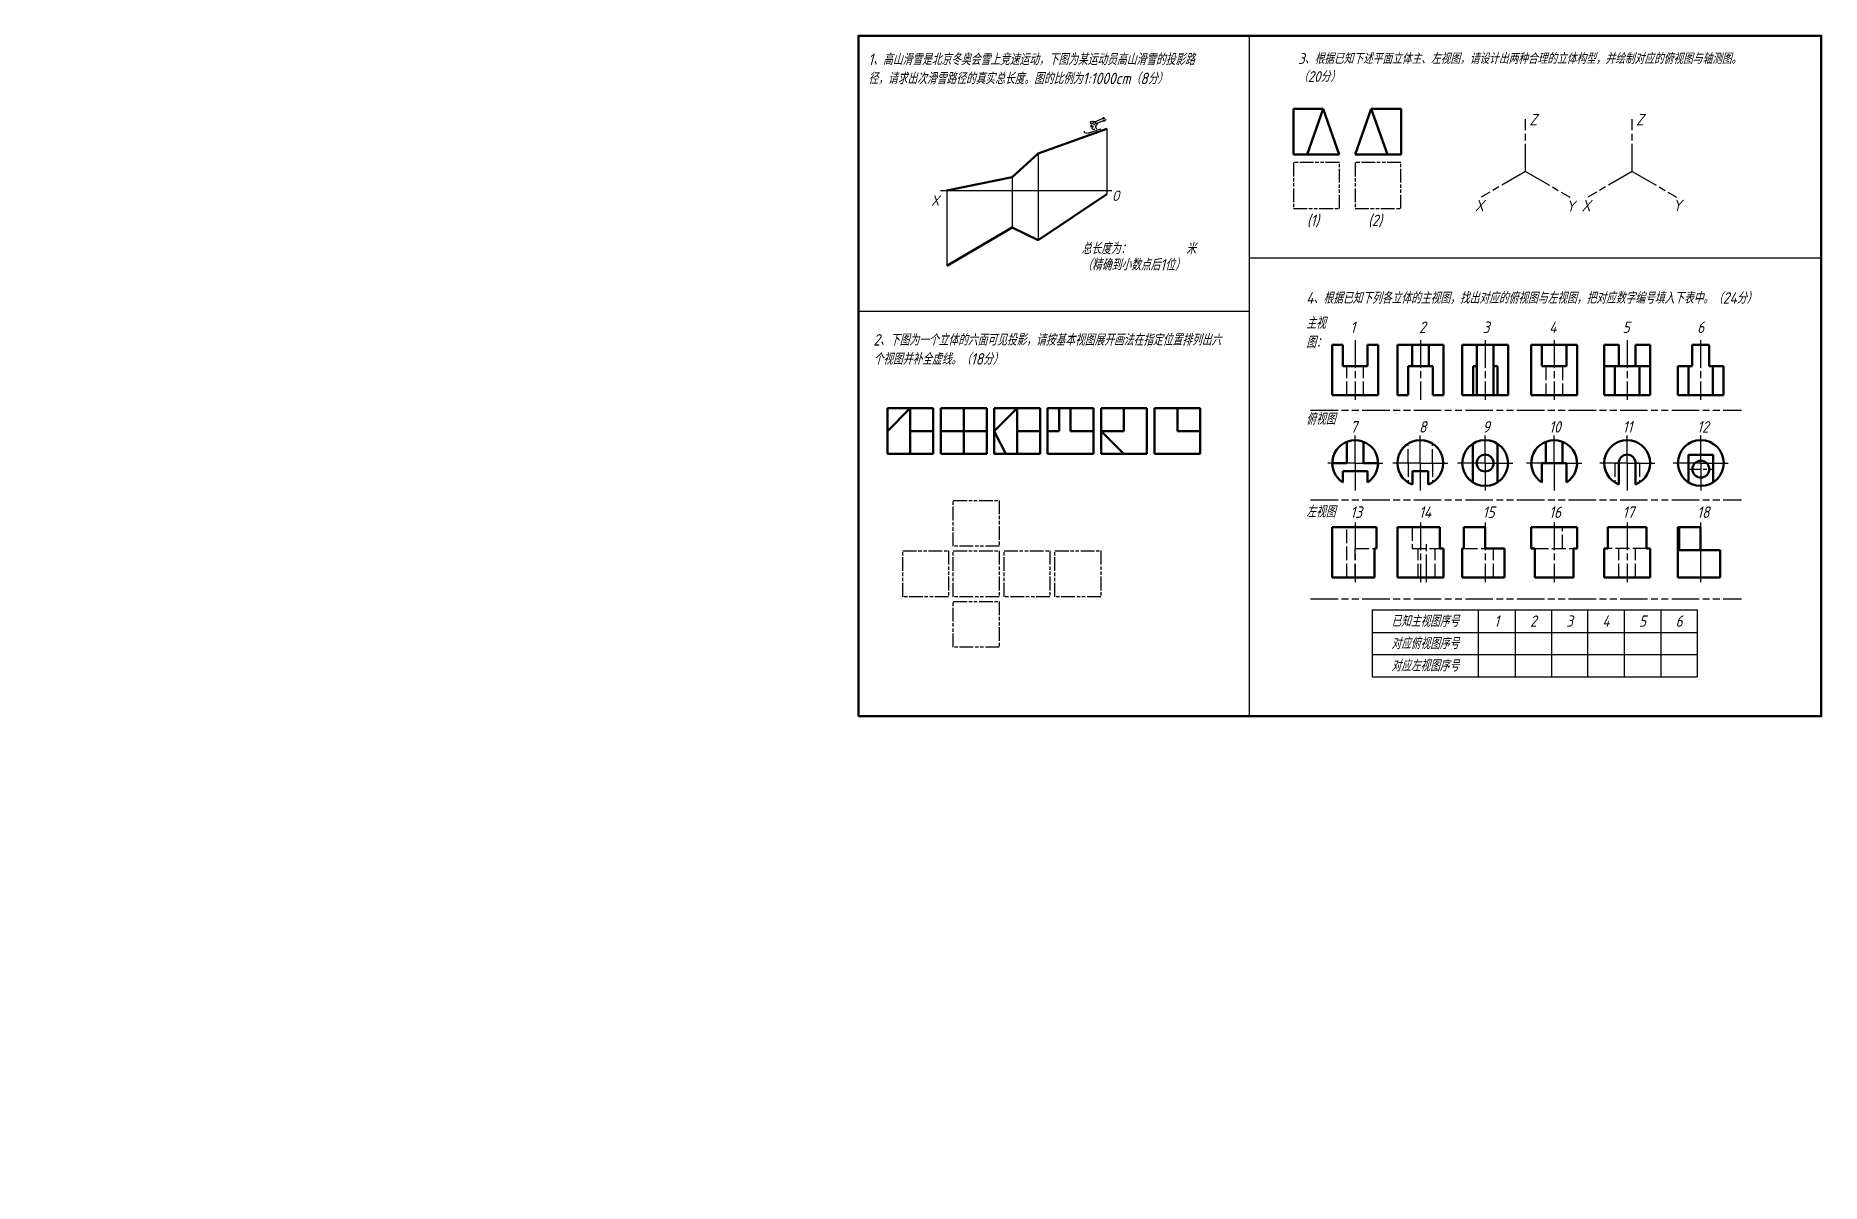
# Model space of a CAD drawing. Header units: millimetres. Extents: x -359 to 1886, y -528 to 297.
# Drawn here: x -359 to 420, y -204 to 297 of the extents above; entities outside this region: 1.
import ezdxf

# ---------------------------------------------------------------- set-up
doc = ezdxf.new("R2010")
doc.units = ezdxf.units.MM
doc.header["$PDMODE"] = 1
for name, pattern in [('AM_ISO02W050', [7.5, 6, -1.5]), ('AM_ISO08W050', [18, 12, -1.5, 3, -1.5]), ('AM_ISO08W050x2', [9, 6, -0.75, 1.5, -0.75]), ('AM_ISO09W050', [22.5, 12, -1.5, 3, -1.5, 3, -1.5])]:
    doc.linetypes.add(name, pattern=pattern)
for name, color, linetype, lineweight in [('AM_0', 7, 'Continuous', 50), ('AM_11', 3, 'AM_ISO09W050', 25), ('AM_3', 6, 'AM_ISO02W050', 25), ('AM_4', 3, 'Continuous', 25), ('AM_6', 2, 'Continuous', 25), ('AM_7', 4, 'AM_ISO08W050', 25)]:
    doc.layers.add(name, color=color, linetype=linetype, lineweight=lineweight)
doc.styles.get("Standard").update_dxf_attribs({"font": 'gbeitc.shx', "bigfont": 'gbcbig.shx'})
doc.styles.add('标题', font='simfang.ttf', dxfattribs={"width": 0.7, "height": 3})

# ---------------------------------------------------------------- blocks, each defined once
blk = doc.blocks.new('*T23')
at = {"layer": 'AM_6', "color": 0, "linetype": 'ByBlock', "lineweight": -2, "transparency": 16777216}
for p, q in [((0, 0), (141.83, 0)), ((0, 0), (0, -29.3)), ((46.3, 0), (46.3, -29.3)), ((62.35, 0), (62.35, -29.3)), ((78.27, 0), (78.27, -29.3)), ((93.97, 0), (93.97, -29.3)), ((109.97, 0), (109.97, -29.3)), ((125.98, 0), (125.98, -29.3)), ((141.83, 0), (141.83, -29.3)), ((0, -9.89), (141.83, -9.89)), ((0, -19.47), (141.83, -19.47)), ((0, -29.3), (141.83, -29.3))]:
    blk.add_line(p, q, dxfattribs=at)
at = {"layer": 'AM_6', "color": 0, "transparency": 16777216, "attachment_point": 5}
for s, insert, char_height, width in [('{\\C2;已知主视图序号}', (23.15, -4.94), 4.9648, 44.1691), ('1', (54.32, -4.94), 4.96, 13.9218), ('2', (70.31, -4.94), 4.96, 13.7948), ('3', (86.12, -4.94), 4.96, 13.5772), ('4', (101.97, -4.94), 4.96, 13.8728), ('5', (117.97, -4.94), 4.96, 13.8728), ('6', (133.9, -4.94), 4.96, 13.7287), ('对应俯视图序号', (23.15, -14.68), 4.965, 44.1691), ('对应左视图序号', (23.15, -24.38), 4.965, 44.1691)]:
    blk.add_mtext(s, dxfattribs=dict(at, insert=insert, char_height=char_height, width=width))

msp = doc.modelspace()

# ---------------------------------------------------------------- linework, layer by layer
at = {"layer": 'AM_0'}
for p, q in [((189.72, 265.14), (189.72, 245.14)), ((189.72, 265.14), (202.72, 265.14)), ((202.72, 265.14), (195.72, 245.14)), ((202.72, 265.14), (209.72, 245.14)), ((223.71, 265.14), (216.71, 245.14)), ((236.71, 265.14), (223.71, 265.14)), ((223.71, 265.14), (230.71, 245.14)), ((236.71, 265.14), (236.71, 245.14)), ((108.3, 256.29), (78.41, 245.6)), ((78.41, 245.6), (67.02, 235.3)), ((189.72, 245.14), (209.72, 245.14)), ((236.71, 245.14), (216.71, 245.14)), ((67.02, 235.3), (38.58, 229.4)), ((78.41, 207.8), (108.3, 227.8)), ((38.58, 196.53), (67.02, 213.34)), ((67.02, 213.34), (78.41, 207.8)), ((206.69, 162.06), (206.69, 140.06)), ((211.35, 162.06), (206.69, 162.06)), ((211.35, 162.06), (211.35, 152.72)), ((226.69, 162.06), (222.02, 162.06)), ((222.02, 162.06), (222.02, 152.72)), ((226.69, 140.06), (226.69, 162.06)), ((255.18, 162.06), (235.18, 162.06)), ((235.18, 162.06), (235.18, 140.06)), ((241.51, 162.06), (241.51, 152.72)), ((248.84, 162.06), (248.84, 152.72)), ((255.18, 140.06), (255.18, 162.06)), ((283.41, 162.06), (263.41, 162.06)), ((263.41, 162.06), (263.41, 140.06)), ((269.75, 162.06), (269.75, 140.06)), ((277.08, 162.06), (277.08, 140.06)), ((283.41, 140.06), (283.41, 162.06)), ((313.49, 162.06), (293.49, 162.06)), ((293.49, 162.06), (293.49, 140.06)), ((298.15, 152.72), (298.15, 162.06)), ((308.82, 152.72), (308.82, 162.06)), ((313.49, 140.06), (313.49, 162.06)), ((325.33, 162.06), (325.33, 140.06)), ((331.66, 162.06), (325.33, 162.06)), ((331.66, 162.06), (331.66, 152.72)), ((345.33, 162.06), (338.99, 162.06)), ((338.99, 162.06), (338.99, 152.72)), ((345.33, 140.06), (345.33, 162.06)), ((371.04, 162.06), (363.71, 162.06)), ((363.71, 162.06), (363.71, 152.72)), ((371.04, 162.06), (371.04, 152.72)), ((216.69, 152.72), (211.35, 152.72)), ((216.69, 152.72), (222.02, 152.72)), ((245.18, 152.72), (239.84, 152.72)), ((239.84, 152.72), (239.84, 140.06)), ((245.18, 152.72), (250.51, 152.72)), ((250.51, 152.72), (250.51, 140.06)), ((268.08, 140.06), (268.08, 152.72)), ((268.08, 152.72), (269.75, 152.72)), ((278.75, 152.72), (277.08, 152.72)), ((278.75, 140.06), (278.75, 152.72)), ((303.49, 152.72), (298.15, 152.72)), ((303.49, 152.72), (308.82, 152.72)), ((325.33, 152.72), (345.33, 152.72)), ((329.99, 140.06), (329.99, 152.72)), ((340.66, 140.06), (340.66, 152.72)), ((357.37, 152.72), (357.37, 140.06)), ((363.71, 152.72), (357.37, 152.72)), ((362.04, 140.06), (362.04, 152.72)), ((371.04, 152.72), (377.37, 152.72)), ((372.71, 140.06), (372.71, 152.72)), ((377.37, 140.06), (377.37, 152.72)), ((12.64, 134.46), (32.64, 134.46)), ((12.64, 114.46), (12.64, 134.46)), ((22.64, 134.46), (12.64, 124.46)), ((22.64, 134.46), (22.64, 114.46)), ((32.64, 134.46), (32.64, 114.46)), ((35.94, 134.46), (55.94, 134.46)), ((35.94, 114.46), (35.94, 134.46)), ((45.94, 134.46), (45.94, 114.46)), ((55.94, 134.46), (55.94, 114.46)), ((59.23, 134.46), (79.23, 134.46)), ((59.23, 114.46), (59.23, 134.46)), ((69.23, 134.46), (59.23, 124.46)), ((69.23, 134.46), (69.23, 114.46)), ((79.23, 134.46), (79.23, 114.46)), ((82.53, 114.46), (82.53, 134.46)), ((92.53, 134.46), (82.53, 134.46)), ((87.53, 134.46), (87.53, 124.46)), ((92.53, 134.46), (102.53, 134.46)), ((92.53, 134.46), (92.53, 124.46)), ((102.53, 134.46), (102.53, 114.46)), ((105.83, 134.46), (125.83, 134.46)), ((105.83, 114.46), (105.83, 134.46)), ((115.83, 134.46), (115.83, 124.46)), ((125.83, 134.46), (125.83, 114.46)), ((129.12, 134.46), (149.12, 134.46)), ((129.12, 114.46), (129.12, 134.46)), ((139.12, 134.46), (139.12, 124.46)), ((149.12, 134.46), (149.12, 114.46)), ((206.69, 140.06), (226.69, 140.06)), ((235.18, 140.06), (239.84, 140.06)), ((250.51, 140.06), (255.18, 140.06)), ((263.41, 140.06), (283.41, 140.06)), ((293.49, 140.06), (313.49, 140.06)), ((325.33, 140.06), (345.33, 140.06)), ((357.37, 140.06), (377.37, 140.06)), ((22.64, 124.46), (32.64, 124.46)), ((45.94, 124.46), (35.94, 124.46)), ((45.94, 124.46), (55.94, 124.46)), ((64.23, 114.46), (59.23, 124.46)), ((69.23, 124.46), (79.23, 124.46)), ((87.53, 124.46), (82.53, 124.46)), ((92.53, 124.46), (102.53, 124.46)), ((115.83, 124.46), (105.83, 124.46)), ((105.83, 124.46), (115.83, 114.46)), ((139.12, 124.46), (149.12, 124.46)), ((213.02, 110.49), (213.02, 119.79)), ((220.35, 110.49), (220.35, 119.79)), ((268.05, 102.03), (268.05, 118.95)), ((278.71, 102.03), (278.71, 118.95)), ((299.82, 110.49), (299.82, 119.79)), ((307.15, 110.49), (307.15, 119.79)), ((32.64, 114.46), (12.64, 114.46)), ((55.94, 114.46), (35.94, 114.46)), ((69.23, 114.46), (59.23, 114.46)), ((79.23, 114.46), (69.23, 114.46)), ((102.53, 114.46), (82.53, 114.46)), ((125.83, 114.46), (105.83, 114.46)), ((149.12, 114.46), (129.12, 114.46)), ((213.02, 110.49), (206.69, 110.49)), ((220.35, 110.49), (226.69, 110.49)), ((303.48, 110.49), (298.15, 110.49)), ((298.15, 110.49), (298.15, 102.03)), ((303.48, 110.49), (308.82, 110.49)), ((308.82, 110.49), (308.82, 102.03)), ((331.66, 110.49), (331.66, 101.18)), ((338.99, 110.49), (338.99, 101.18)), ((362.11, 110.49), (362.11, 114.09)), ((362.11, 114.09), (367.44, 114.09)), ((362.11, 110.49), (362.11, 102.03)), ((372.77, 114.09), (367.44, 114.09)), ((372.77, 110.49), (372.77, 114.09)), ((372.77, 110.49), (372.77, 102.03)), ((216.69, 106.89), (211.35, 106.89)), ((211.35, 106.89), (211.35, 102.03)), ((216.69, 106.89), (222.02, 106.89)), ((222.02, 106.89), (222.02, 102.03)), ((245.09, 106.89), (241.62, 106.89)), ((241.62, 106.89), (241.62, 101.11)), ((245.09, 106.89), (248.56, 106.89)), ((245.09, 106.89), (248.56, 106.89)), ((248.56, 106.89), (248.56, 101.11)), ((225.99, 82.55), (206.69, 82.55)), ((206.69, 82.55), (206.69, 60.55)), ((225.99, 73.22), (225.99, 82.55)), ((253.64, 82.55), (235.18, 82.55)), ((235.18, 82.55), (235.18, 60.55)), ((253.64, 73.22), (253.64, 82.55)), ((273.41, 82.55), (264.11, 82.55)), ((264.11, 73.22), (264.11, 82.55)), ((273.41, 82.55), (273.41, 73.22)), ((313.49, 82.55), (293.49, 82.55)), ((293.49, 82.55), (293.49, 73.22)), ((313.49, 73.22), (313.49, 82.55)), ((343.79, 82.55), (326.87, 82.55)), ((326.87, 73.22), (326.87, 82.55)), ((343.79, 73.22), (343.79, 82.55)), ((357.37, 72.55), (357.37, 82.55)), ((357.37, 82.55), (358.07, 82.55)), ((367.37, 82.55), (358.07, 82.55)), ((358.07, 72.55), (358.07, 82.55)), ((367.37, 82.55), (367.37, 72.55)), ((225.15, 73.22), (225.15, 60.55)), ((225.15, 73.22), (225.99, 73.22)), ((253.64, 73.22), (255.18, 73.22)), ((255.18, 60.55), (255.18, 73.22)), ((263.41, 73.22), (263.41, 60.55)), ((263.41, 73.22), (264.11, 73.22)), ((273.41, 73.22), (281.87, 73.22)), ((281.87, 73.22), (281.87, 60.55)), ((295.03, 73.22), (293.49, 73.22)), ((295.03, 60.55), (295.03, 73.22)), ((311.95, 73.22), (313.49, 73.22)), ((311.95, 60.55), (311.95, 73.22)), ((325.33, 73.22), (325.33, 60.55)), ((325.33, 73.22), (326.87, 73.22)), ((345.33, 73.22), (343.79, 73.22)), ((345.33, 60.55), (345.33, 73.22)), ((357.37, 72.55), (357.37, 60.55)), ((367.37, 72.55), (358.07, 72.55)), ((367.37, 72.55), (375.83, 72.55)), ((375.83, 72.55), (375.83, 60.55)), ((206.69, 60.55), (225.15, 60.55)), ((235.18, 60.55), (255.18, 60.55)), ((263.41, 60.55), (281.87, 60.55)), ((295.03, 60.55), (311.95, 60.55)), ((325.33, 60.55), (345.33, 60.55)), ((357.37, 60.55), (375.83, 60.55))]:
    msp.add_line(p, q, dxfattribs=at)
msp.add_lwpolyline([(0, 0), (420, 0), (420, 297), (0, 297)], close=True, dxfattribs=at)
for centre, radius in [((273.38, 110.49), 10), ((367.44, 110.49), 10), ((273.38, 110.49), 3.67), ((367.44, 107.82), 3.67)]:
    msp.add_circle(centre, radius, dxfattribs=at)
for centre, radius, start, end in [((216.69, 110.49), 10, 302.23095, 237.76905), ((245.09, 110.49), 10, 290.28357, 249.71643), ((303.48, 110.49), 10, 302.23095, 237.76905), ((335.33, 110.49), 10, 291.51019, 248.48981), ((335.33, 110.49), 3.67, 0, 180)]:
    msp.add_arc(centre, radius, start, end, dxfattribs=at)
for p in [(-195.34, -74.69), (-143.42, -74.69), (-143.42, -100.94), (-195.34, -108.77), (-179.43, -108.77), (-158.91, -108.77), (-143.42, -108.77), (-179.43, -145.24), (-159.46, -145.06), (-143.42, -150.28), (-143.42, -167.15), (-143.42, -184.02), (-179.43, -189.06), (-159.46, -189.23)]:
    msp.add_point(p, dxfattribs=at)
at = {"layer": 'AM_11', "ltscale": 0.5}
for p, q in [((189.78, 241.62), (189.78, 221.62)), ((209.78, 241.62), (189.78, 241.62)), ((209.78, 221.62), (209.78, 241.62)), ((216.65, 241.62), (216.65, 221.62)), ((236.65, 241.62), (216.65, 241.62)), ((236.65, 221.62), (236.65, 241.62)), ((189.78, 221.62), (209.78, 221.62)), ((216.65, 221.62), (236.65, 221.62)), ((41.36, 94.23), (61.36, 94.23)), ((41.36, 74.23), (41.36, 94.23)), ((61.36, 94.23), (61.36, 74.23)), ((19.34, 72.17), (39.34, 72.17)), ((19.34, 52.17), (19.34, 72.17)), ((39.34, 72.17), (39.34, 52.17)), ((61.36, 74.23), (41.36, 74.23)), ((41.36, 72.17), (61.36, 72.17)), ((41.36, 52.17), (41.36, 72.17)), ((61.36, 72.17), (61.36, 52.17)), ((63.53, 72.17), (83.53, 72.17)), ((63.53, 52.17), (63.53, 72.17)), ((83.53, 72.17), (83.53, 52.17)), ((85.71, 72.17), (105.71, 72.17)), ((85.71, 52.17), (85.71, 72.17)), ((105.71, 72.17), (105.71, 52.17)), ((39.34, 52.17), (19.34, 52.17)), ((61.36, 52.17), (41.36, 52.17)), ((41.36, 50.11), (61.36, 50.11)), ((41.36, 30.11), (41.36, 50.11)), ((61.36, 50.11), (61.36, 30.11)), ((83.53, 52.17), (63.53, 52.17)), ((105.71, 52.17), (85.71, 52.17)), ((61.36, 30.11), (41.36, 30.11))]:
    msp.add_line(p, q, dxfattribs=at)
at = {"layer": 'AM_11'}
for p, q in [((197.26, 133.52), (385.14, 133.52)), ((197.26, 94.46), (385.14, 94.46)), ((197.26, 51.23), (385.14, 51.23))]:
    msp.add_line(p, q, dxfattribs=at)
at = {"layer": 'AM_3'}
for p, q in [((213.02, 140.06), (213.02, 152.72)), ((220.35, 140.06), (220.35, 152.72)), ((299.82, 152.72), (299.82, 140.06)), ((307.15, 152.72), (307.15, 140.06)), ((239.76, 110.49), (239.76, 118.95)), ((250.42, 110.49), (250.42, 118.95)), ((239.76, 110.49), (239.76, 102.03)), ((250.42, 110.49), (250.42, 102.03)), ((329.99, 110.49), (331.66, 110.49)), ((329.99, 110.49), (329.99, 102.03)), ((340.66, 110.49), (338.99, 110.49)), ((340.66, 110.49), (340.66, 102.03)), ((213.02, 60.55), (213.02, 82.55)), ((241.58, 82.55), (241.58, 73.22)), ((307.09, 73.22), (307.09, 82.55)), ((216.69, 60.55), (216.69, 73.22)), ((216.69, 73.22), (225.15, 73.22)), ((241.58, 73.22), (253.64, 73.22)), ((244.18, 60.55), (244.18, 73.22)), ((251.51, 60.55), (251.51, 73.22)), ((264.11, 73.22), (273.41, 73.22)), ((277.01, 60.55), (277.01, 73.22)), ((295.03, 73.22), (311.95, 73.22)), ((343.79, 73.22), (326.87, 73.22)), ((331.66, 60.55), (331.66, 73.22)), ((338.99, 60.55), (338.99, 73.22)), ((367.37, 72.55), (367.37, 60.55))]:
    msp.add_line(p, q, dxfattribs=at)
for p in [(-358.87, -144.44), (-334.5, -144.44), (-358.87, -152.71), (-334.5, -152.71), (-358.87, -181.33), (-334.5, -181.33), (-358.87, -189.6), (-334.5, -189.6)]:
    msp.add_point(p, dxfattribs=at)
at = {"layer": 'AM_4'}
for p, q in [((170.41, 297), (170.41, 0)), ((102.53, 258.25), (108.22, 260.36)), ((103.48, 259.5), (107.53, 261.27)), ((108.3, 256.29), (108.3, 227.8)), ((78.41, 245.6), (78.41, 207.8)), ((67.02, 235.3), (67.02, 213.34)), ((35.84, 229.4), (110.58, 229.4)), ((38.58, 229.4), (38.58, 196.53)), ((170.41, 200.03), (420, 200.03)), ((0, 176.85), (170.41, 176.85))]:
    msp.add_line(p, q, dxfattribs=at)
msp.add_circle((101.77, 259.13), 0.589, dxfattribs=at)
for centre in [(107.04, 261.05), (107.17, 259.97)]:
    msp.add_ellipse(centre, major_axis=(0.23, -0.246), ratio=0.490461, dxfattribs=at)
for points in [[(101.93, 258.04), (101.23, 257.34), (102.28, 257.56)], [(102.47, 257.38), (101.75, 256.67), (103.1, 256.17)], [(102.38, 259.73), (103.6, 259.03), (104.29, 258.48), (103.45, 257.63), (103.34, 257.26), (103.93, 256.36)], [(98.36, 255.45), (98.54, 254.91), (99.14, 254.57), (100.2, 254.57), (101.72, 255), (103.68, 255.67), (105.68, 256.4)]]:
    msp.add_spline(points, degree=3, dxfattribs=at)
at = {"layer": 'AM_7'}
for p, q in [((291, 237.74), (291, 260.52)), ((337.54, 237.74), (337.54, 260.52)), ((291, 237.74), (271.63, 226.56)), ((291, 237.74), (310.36, 226.56)), ((337.54, 237.74), (318.18, 226.56)), ((337.54, 237.74), (356.91, 226.56)), ((216.69, 164.06), (216.69, 138.06)), ((245.18, 164.06), (245.18, 138.06)), ((273.41, 164.06), (273.41, 138.06)), ((303.49, 164.06), (303.49, 138.06)), ((335.33, 164.06), (335.33, 138.06)), ((367.37, 164.06), (367.37, 138.06)), ((216.69, 110.49), (216.69, 122.49)), ((245.09, 110.49), (245.09, 122.49)), ((273.38, 110.49), (273.38, 122.49)), ((303.48, 110.49), (303.48, 122.49)), ((335.33, 110.49), (335.33, 122.49)), ((367.44, 110.49), (367.44, 122.49)), ((216.69, 110.49), (204.69, 110.49)), ((216.69, 110.49), (228.69, 110.49)), ((216.69, 110.49), (216.69, 98.49)), ((245.09, 110.49), (233.09, 110.49)), ((245.09, 110.49), (257.09, 110.49)), ((245.09, 110.49), (245.09, 98.49)), ((273.38, 110.49), (261.38, 110.49)), ((273.38, 110.49), (285.38, 110.49)), ((273.38, 110.49), (273.38, 98.49)), ((303.48, 110.49), (291.48, 110.49)), ((303.48, 110.49), (315.48, 110.49)), ((303.48, 110.49), (303.48, 98.49)), ((335.33, 110.49), (323.33, 110.49)), ((335.33, 110.49), (347.33, 110.49)), ((335.33, 110.49), (335.33, 98.49)), ((367.44, 110.49), (355.44, 110.49)), ((367.44, 110.49), (379.44, 110.49)), ((367.44, 110.49), (367.44, 98.49)), ((216.69, 84.55), (216.69, 58.55)), ((245.18, 84.55), (245.18, 58.55)), ((273.41, 84.55), (273.41, 58.55)), ((303.49, 84.55), (303.49, 58.55)), ((335.33, 84.55), (335.33, 58.55)), ((367.37, 84.55), (367.37, 58.55)), ((247.84, 58.55), (247.84, 75.22))]:
    msp.add_line(p, q, dxfattribs=at)
at = {"layer": 'AM_7', "linetype": 'AM_ISO08W050x2'}
msp.add_line((361.77, 107.82), (373.11, 107.82), dxfattribs=at)
msp.add_point((1886.18, -527.65), dxfattribs=at)

# ---------------------------------------------------------------- block references
msp.add_blockref('*T23', (224.06, 46.46))

# ---------------------------------------------------------------- texts
at = {"layer": 'AM_6', "attachment_point": 1}
for s, width, gutter_width, insert, char_height in [('1、高山滑雪是北京冬奥会雪上竞速运动，下图为某运动员高山滑雪的投影路径，请求出次滑雪路径的真实总长度。图的比例为1:1000cm（8分）', 149.5247, 11.22, (4.28, 289.18), 5), ('3、根据已知下述平面立体主、左视图，请设计出两种合理的立体构型，并绘制对应的俯视图与轴测图。（20分）', 196.0276, 12.5, (191.85, 289.38), 4.6998), ('Z', 11.5521, 12.5, (292.69, 262.9), 5), ('Z', 11.5521, 12.5, (339.24, 262.9), 5), ('X', 10.3682, 11.22, (31.72, 227.33), 4.49), ('O', 10.3682, 11.22, (110.58, 229.4), 4.49), ('(1)', 15.5273, 12.5, (195.62, 218.89), 5), ('(2)', 15.5273, 12.5, (222.33, 218.89), 5), ('X', 11.5521, 12.5, (268.91, 225.35), 5), ('Y', 11.5521, 12.5, (308.69, 225.09), 5), ('X', 11.5521, 12.5, (315.46, 225.35), 5), ('Y', 11.5521, 12.5, (355.24, 225.46), 5), ('总长度为：         米', 133.0532, 11.22, (97.27, 206.63), 5), ('（精确到小数点后1位）', 133.0532, 11.22, (97.59, 199.56), 5), ('4、根据已知下列各立体的主视图，找出对应的俯视图与左视图，把对应数字编号填入下表中。（24分）', 191.2752, 13.3, (195.3, 185.05), 5), ('主视图：', 14.9262, 13.3, (195.3, 174.1), 5), ('1', 14.9262, 13.3, (214.56, 172.26), 5), ('2', 14.9262, 13.3, (244.51, 172.26), 5), ('3', 14.9262, 13.3, (272.28, 172.26), 5), ('4', 14.9262, 13.3, (301.28, 172.26), 5), ('5', 14.9262, 13.3, (333.32, 172.26), 5), ('6', 14.9262, 13.3, (365.84, 172.26), 5), ('2、下图为一个立体的六面可见投影，请按基本视图展开画法在指定位置排列出六个视图并补全虚线。（18分）', 151.7536, 13.3, (6.5, 166.78), 5), ('俯视图', 157.7163, 13.3, (195.3, 132.26), 5), ('7', 14.9262, 13.3, (214.56, 128.79), 5), ('8', 14.9262, 13.3, (244.51, 128.79), 5), ('9', 14.9262, 13.3, (272.28, 128.79), 5), ('10', 14.9262, 13.3, (301.28, 128.79), 5), ('11', 14.9262, 13.3, (333.32, 128.79), 5), ('12', 14.9262, 13.3, (365.84, 128.79), 5), ('左视图', 157.7163, 13.3, (195.3, 91.79), 5), ('13', 14.9262, 13.3, (214.56, 91.56), 5), ('14', 14.9262, 13.3, (244.51, 91.56), 5), ('15', 14.9262, 13.3, (272.28, 91.56), 5), ('16', 14.9262, 13.3, (301.28, 91.56), 5), ('17', 14.9262, 13.3, (333.32, 91.56), 5), ('18', 14.9262, 13.3, (365.84, 91.56), 5)]:
    msp.add_mtext_dynamic_manual_height_columns(s, width=width, gutter_width=gutter_width, heights=[0], dxfattribs=dict(at, insert=insert, char_height=char_height))
at = {"layer": 'AM_6', "insert": (52.74, -200.82), "char_height": 3, "attachment_point": 1, "style": '标题'}
msp.add_mtext_dynamic_manual_height_columns('{\\L  }', width=29.8459, gutter_width=15, heights=[0], dxfattribs=at)

doc.saveas('drawing.dxf')
